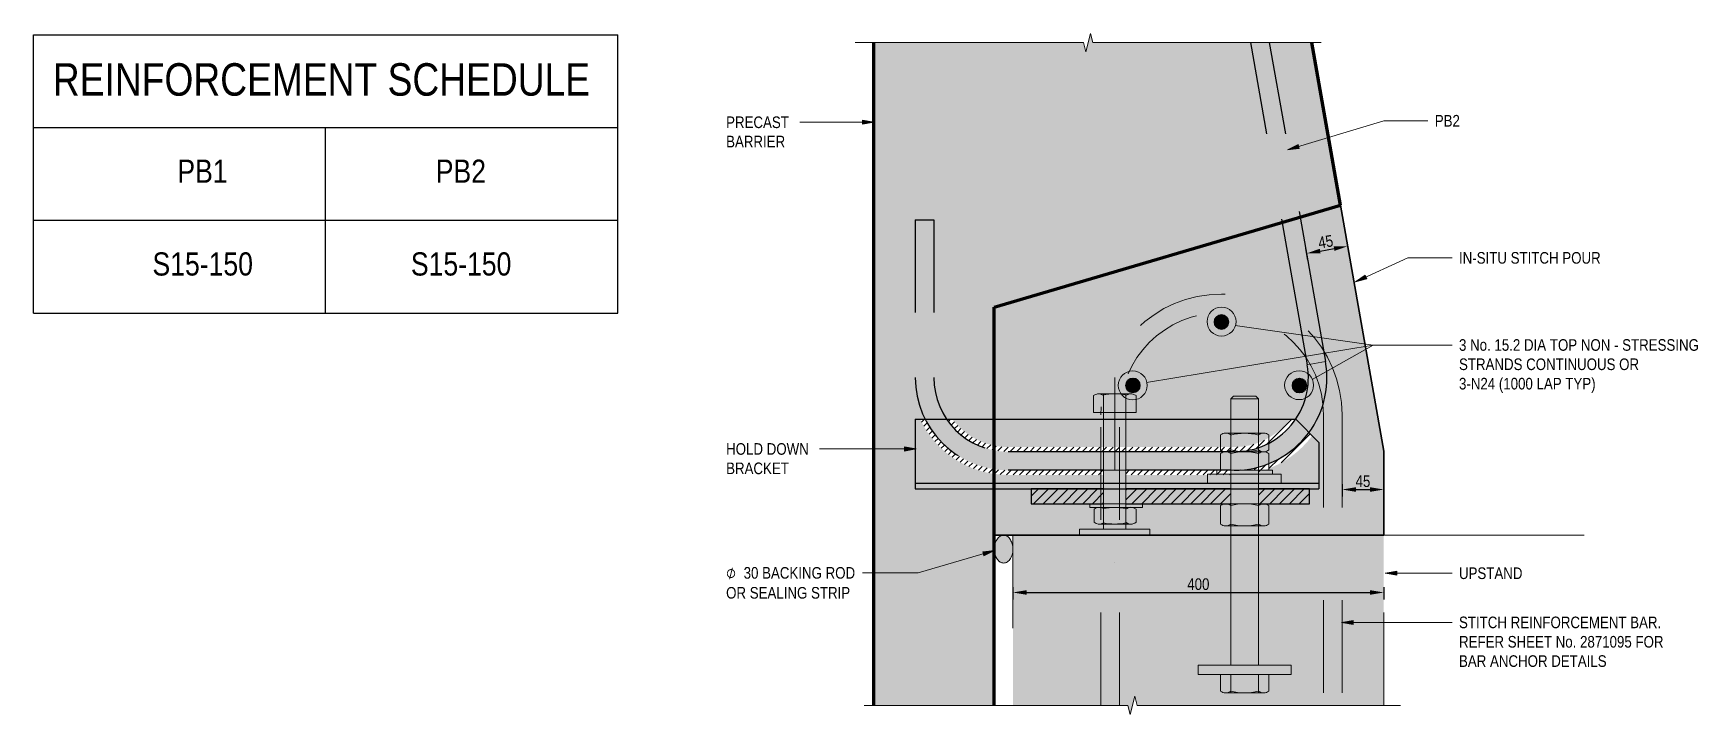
# Model space of a CAD drawing. Header units: metres. Extents: x 3.19 to 12.18, y 1.19 to 4.34.
# Drawn here: x 10.38 to 12.179, y 2.592 to 3.327 of the extents above; entities that cross this region are included whole.
import ezdxf

# ---------------------------------------------------------------- set-up
doc = ezdxf.new("R2010")
doc.units = ezdxf.units.M
doc.linetypes.add('JacobsCenter', pattern=[0.015, 0.009, -0.0015, 0.003, -0.0015])
doc.linetypes.add('JacobsDash', pattern=[0.0045, 0.003, -0.0015])
doc.layers.get('Defpoints').update_dxf_attribs({"color": 41})
for name, color, linetype, lineweight in [('D-BDGE', 7, 'Continuous', 13), ('D-BDGE-LINE', 7, 'Continuous', 9), ('D-ENHA-TEXT', 7, 'Continuous', 9), ('D-ENHA-TEXT-DIMS', 7, 'Continuous', 9)]:
    doc.layers.add(name, color=color, linetype=linetype, lineweight=lineweight)
doc.styles.add('Arial Narrow', font='ARIALN.TTF', dxfattribs={"height": 0.035})
doc.styles.add('Arial Narrow_1', font='ARIALN.TTF', dxfattribs={"height": 0.025})
doc.styles.add('Arial Narrow_5', font='ARIALN.TTF', dxfattribs={"height": 0.0125})
doc.styles.add('Segoe UI Symbol', font='seguisym.ttf', dxfattribs={"height": 0.0125})
doc.dimstyles.new('____ddd____', dxfattribs={"dimscale": 0.3048, "dimtxt": 0.012793, "dimasz": 0.049213, "dimexe": 0.024606, "dimexo": 0.016404, "dimgap": 0.008202, "dimtad": 1, "dimdec": 0, "dimlfac": 1000, "dimzin": 0, "dimdsep": 46, "dimtxsty": 'Arial Narrow_5', "dimsah": 1, "dimcen": 0.09, "dimaunit": 1, "dimadec": 4, "dimazin": 0, "dimtfac": 1, "dimtdec": 4, "dimtix": 1, "dimtmove": 0, "dimatfit": 3, "dimfxl": 1, "dimtvp": 1, "dimtolj": 1, "dimtzin": 0, "dimarcsym": 2})
pattern_1 = [(45, (8.945235, 0), (-0.003535534, 0.003535534), [])]

# ---------------------------------------------------------------- blocks, each defined once
blk = doc.blocks.new('CS_DET_BreakLine_ViewScale1 - CS_Std BreakLine-6384293-DRG-2871121 - TYPICAL IN SITU STITCH DETAIL')
at = {"layer": 'D-BDGE-LINE', "lineweight": 18}
for p, q in [((-0.01, 0), (0.2361, 0)), ((0.2361, 0), (0.2386, -0.01)), ((0.2386, -0.01), (0.2436, 0.01)), ((0.2436, 0.01), (0.2461, 0)), ((0.2461, 0), (0.4921, 0))]:
    blk.add_line(p, q, dxfattribs=at)
blk = doc.blocks.new('CS_DET_BreakLine_ViewScale1 - CS_Std BreakLine-6260415-DRG-2871121 - TYPICAL IN SITU STITCH DETAIL')
at = {"layer": 'D-BDGE-LINE', "lineweight": 18}
for p, q in [((-0.01, 0), (0.274, 0)), ((0.274, 0), (0.2765, -0.01)), ((0.2765, -0.01), (0.2815, 0.01)), ((0.2815, 0.01), (0.284, 0)), ((0.284, 0), (0.568, 0))]:
    blk.add_line(p, q, dxfattribs=at)
blk = doc.blocks.new('DIMBLOCK17-DRG-2871121 - TYPICAL IN SITU STITCH DETAIL')
at = {"layer": 'D-ENHA-TEXT-DIMS', "color": 0, "lineweight": -2, "transparency": 16777216}
for p, q in [((11.79, 2.8407), (11.79, 2.8276)), ((11.805, 2.8351), (11.82, 2.8351)), ((11.835, 2.8407), (11.835, 2.8276))]:
    blk.add_line(p, q, dxfattribs=at)
at = {"layer": 'D-ENHA-TEXT-DIMS', "color": 0, "transparency": 16777216}
for points in [[(11.805, 2.8376), (11.805, 2.8326), (11.79, 2.8351)], [(11.82, 2.8376), (11.82, 2.8326), (11.835, 2.8351)]]:
    blk.add_solid(points, dxfattribs=at)
at = {"layer": 'Defpoints', "color": 0, "transparency": 16777216}
for p in [(11.79, 2.8457), (11.835, 2.8457), (11.835, 2.8351)]:
    blk.add_point(p, dxfattribs=at)
at = {"layer": 'D-ENHA-TEXT-DIMS', "color": 0, "transparency": 16777216, "insert": (11.8125, 2.844), "char_height": 0.0125, "width": 0.019007, "attachment_point": 5, "style": 'Arial Narrow_5'}
blk.add_mtext('\\A1;45', dxfattribs=at)
blk = doc.blocks.new('DIMBLOCK18-DRG-2871121 - TYPICAL IN SITU STITCH DETAIL')
at = {"layer": 'D-ENHA-TEXT-DIMS', "color": 0, "lineweight": -2, "transparency": 16777216}
for p, q in [((11.7891, 3.1369), (11.7974, 3.0901)), ((11.7507, 3.0951), (11.7529, 3.0822)), ((11.7664, 3.0922), (11.7813, 3.0948))]:
    blk.add_line(p, q, dxfattribs=at)
at = {"layer": 'D-ENHA-TEXT-DIMS', "color": 0, "transparency": 16777216}
for points in [[(11.766, 3.0947), (11.7668, 3.0897), (11.7516, 3.0896)], [(11.7809, 3.0973), (11.7818, 3.0924), (11.7961, 3.0974)]]:
    blk.add_solid(points, dxfattribs=at)
at = {"layer": 'Defpoints', "color": 0, "transparency": 16777216}
for p in [(11.7883, 3.1418), (11.7498, 3.1001), (11.7961, 3.0974)]:
    blk.add_point(p, dxfattribs=at)
at = {"layer": 'D-ENHA-TEXT-DIMS', "color": 0, "transparency": 16777216, "insert": (11.7723, 3.1022), "char_height": 0.0125, "width": 0.019007, "attachment_point": 5, "rotation": 10, "style": 'Arial Narrow_5'}
blk.add_mtext('\\A1;45', dxfattribs=at)
blk = doc.blocks.new('DIMBLOCK19-DRG-2871121 - TYPICAL IN SITU STITCH DETAIL')
at = {"layer": 'D-ENHA-TEXT-DIMS', "color": 0, "lineweight": -2, "transparency": 16777216}
for p, q in [((11.4352, 2.7297), (11.4352, 2.7166)), ((11.4502, 2.7241), (11.82, 2.7241)), ((11.835, 2.7297), (11.835, 2.7166))]:
    blk.add_line(p, q, dxfattribs=at)
at = {"layer": 'D-ENHA-TEXT-DIMS', "color": 0, "transparency": 16777216}
for points in [[(11.4502, 2.7266), (11.4502, 2.7216), (11.4352, 2.7241)], [(11.82, 2.7266), (11.82, 2.7216), (11.835, 2.7241)]]:
    blk.add_solid(points, dxfattribs=at)
at = {"layer": 'Defpoints', "color": 0, "transparency": 16777216}
for p in [(11.4352, 2.7347), (11.835, 2.7347), (11.835, 2.7241)]:
    blk.add_point(p, dxfattribs=at)
at = {"layer": 'D-ENHA-TEXT-DIMS', "color": 0, "transparency": 16777216, "insert": (11.6351, 2.733), "char_height": 0.0125, "width": 0.02851, "attachment_point": 5, "style": 'Arial Narrow_5'}
blk.add_mtext('\\A1;400', dxfattribs=at)

msp = doc.modelspace()

# ---------------------------------------------------------------- hatches: boundary and pattern name
at = {"layer": 'D-BDGE-LINE', "true_color": 0xffffff}
for points in [[(11.3469, 2.6024), (11.4151, 2.6024), (11.4151, 2.852), (11.4143, 2.852), (11.4066, 2.8535), (11.3986, 2.8557), (11.3915, 2.8582), (11.3843, 2.8614), (11.3768, 2.8654), (11.3707, 2.8693), (11.3644, 2.874), (11.3584, 2.8792), (11.3528, 2.8848), (11.3477, 2.8908), (11.3431, 2.8971), (11.3387, 2.9043), (11.3353, 2.9108), (11.3408, 2.9108), (11.3448, 2.9038), (11.3484, 2.8982), (11.3528, 2.8924), (11.3577, 2.8869), (11.363, 2.8817), (11.3686, 2.877), (11.3746, 2.8727), (11.3809, 2.8688), (11.3874, 2.8654), (11.3941, 2.8626), (11.4011, 2.8601), (11.4082, 2.8583), (11.4151, 2.857), (11.4151, 2.8773), (11.4109, 2.8782), (11.4046, 2.88), (11.3986, 2.8823), (11.3927, 2.8851), (11.3867, 2.8887), (11.3818, 2.8921), (11.3768, 2.8962), (11.3722, 2.9007), (11.3679, 2.9056), (11.364, 2.9108), (11.3701, 2.9108), (11.3738, 2.9063), (11.3778, 2.9021), (11.3821, 2.8983), (11.3871, 2.8944), (11.3915, 2.8916), (11.3966, 2.8888), (11.4019, 2.8864), (11.4073, 2.8844), (11.4129, 2.8829), (11.4151, 2.8824), (11.4151, 3.0318), (11.7883, 3.1418), (11.7574, 3.3169), (11.5213, 3.3169), (11.5188, 3.3269), (11.5138, 3.3069), (11.5113, 3.3169), (11.2851, 3.3169), (11.2851, 2.6024)], [(11.5616, 2.5924), (11.5666, 2.6124), (11.5691, 2.6024), (11.835, 2.6024), (11.835, 2.7858), (11.4352, 2.7858), (11.4352, 2.6024), (11.5591, 2.6024)]]:
    msp.add_hatch(color=7, dxfattribs=at).paths.add_polyline_path(points)
at = {"layer": 'D-BDGE-LINE', "true_color": 0xc0c0c0}
h = msp.add_hatch(color=9, dxfattribs=at)
h.paths.add_polyline_path([(11.4232, 2.7858), (11.835, 2.7858), (11.835, 2.8765), (11.7883, 3.1418), (11.4151, 3.0318), (11.4151, 2.8824), (11.4185, 2.8817), (11.4243, 2.8811), (11.4301, 2.8808), (11.6737, 2.8808), (11.6802, 2.8812), (11.6853, 2.8817), (11.6909, 2.8829), (11.6965, 2.8844), (11.7019, 2.8864), (11.7072, 2.8888), (11.7123, 2.8916), (11.7175, 2.895), (11.722, 2.8985), (11.726, 2.9021), (11.73, 2.9063), (11.7337, 2.9108), (11.7398, 2.9108), (11.7359, 2.9056), (11.7316, 2.9007), (11.727, 2.8962), (11.7217, 2.8919), (11.7167, 2.8884), (11.7111, 2.8851), (11.7052, 2.8823), (11.6992, 2.88), (11.6929, 2.8782), (11.6866, 2.8769), (11.6795, 2.8761), (11.6737, 2.8758), (11.4301, 2.8758), (11.4236, 2.8761), (11.4172, 2.8769), (11.4151, 2.8773), (11.4151, 2.857), (11.4154, 2.8569), (11.4227, 2.8561), (11.4301, 2.8558), (11.533, 2.8558), (11.533, 2.8508), (11.4301, 2.8508), (11.4222, 2.8512), (11.4151, 2.852), (11.4151, 2.7858)])
h.paths.add_polyline_path([(11.5888, 2.8508), (11.557, 2.8508), (11.557, 2.8558), (11.67, 2.8558), (11.67, 2.8508), (11.6457, 2.8508)])
h.paths.add_polyline_path([(11.7, 2.8543), (11.7, 2.8558), (11.6737, 2.8558), (11.6819, 2.8562), (11.6899, 2.8572), (11.6969, 2.8586), (11.7044, 2.8607), (11.7123, 2.8636), (11.7188, 2.8666), (11.7256, 2.8704), (11.7321, 2.8747), (11.7383, 2.8795), (11.744, 2.8847), (11.7493, 2.8904), (11.7542, 2.8966), (11.7578, 2.893), (11.7526, 2.8866), (11.747, 2.8807), (11.7411, 2.8753), (11.7347, 2.8704), (11.7278, 2.8659), (11.7207, 2.862), (11.7133, 2.8586), (11.7052, 2.8557), (11.7019, 2.8548)])
h.paths.add_polyline_path([(11.744, 2.9396), (11.742, 2.9399), (11.7402, 2.9407), (11.7386, 2.9419), (11.7374, 2.9434), (11.7366, 2.9453), (11.7364, 2.9472), (11.7366, 2.9492), (11.7374, 2.951), (11.7386, 2.9526), (11.7402, 2.9538), (11.742, 2.9546), (11.744, 2.9548), (11.746, 2.9546), (11.7478, 2.9538), (11.7494, 2.9526), (11.7506, 2.951), (11.7513, 2.9492), (11.7516, 2.9472), (11.7513, 2.9453), (11.7506, 2.9434), (11.7494, 2.9419), (11.7478, 2.9407), (11.746, 2.9399)])
h.paths.add_polyline_path([(11.5646, 2.9397), (11.5627, 2.9399), (11.5608, 2.9407), (11.5593, 2.9419), (11.5581, 2.9435), (11.5573, 2.9453), (11.557, 2.9473), (11.5573, 2.9492), (11.5581, 2.9511), (11.5593, 2.9526), (11.5608, 2.9538), (11.5627, 2.9546), (11.5646, 2.9549), (11.5666, 2.9546), (11.5684, 2.9538), (11.57, 2.9526), (11.5712, 2.9511), (11.572, 2.9492), (11.5722, 2.9473), (11.572, 2.9453), (11.5712, 2.9435), (11.57, 2.9419), (11.5684, 2.9407), (11.5666, 2.9399)])
h.paths.add_polyline_path([(11.66, 3.0081), (11.658, 3.0084), (11.6562, 3.0092), (11.6546, 3.0104), (11.6534, 3.0119), (11.6526, 3.0138), (11.6524, 3.0157), (11.6526, 3.0177), (11.6534, 3.0195), (11.6546, 3.0211), (11.6562, 3.0223), (11.658, 3.0231), (11.66, 3.0233), (11.6619, 3.0231), (11.6638, 3.0223), (11.6653, 3.0211), (11.6666, 3.0195), (11.6673, 3.0177), (11.6676, 3.0157), (11.6673, 3.0138), (11.6666, 3.0119), (11.6653, 3.0104), (11.6638, 3.0092), (11.6619, 3.0084)])
at = {"layer": 'D-BDGE-LINE'}
for points in [[(11.66, 3.0081), (11.6619, 3.0084), (11.6638, 3.0092), (11.6653, 3.0104), (11.6666, 3.0119), (11.6673, 3.0138), (11.6676, 3.0157), (11.6673, 3.0177), (11.6666, 3.0195), (11.6653, 3.0211), (11.6638, 3.0223), (11.6619, 3.0231), (11.66, 3.0233), (11.658, 3.0231), (11.6562, 3.0223), (11.6546, 3.0211), (11.6534, 3.0195), (11.6526, 3.0177), (11.6524, 3.0157), (11.6526, 3.0138), (11.6534, 3.0119), (11.6546, 3.0104), (11.6562, 3.0092), (11.658, 3.0084)], [(11.5646, 2.9397), (11.5666, 2.9399), (11.5684, 2.9407), (11.57, 2.9419), (11.5712, 2.9435), (11.572, 2.9453), (11.5722, 2.9473), (11.572, 2.9492), (11.5712, 2.9511), (11.57, 2.9526), (11.5684, 2.9538), (11.5666, 2.9546), (11.5646, 2.9549), (11.5627, 2.9546), (11.5608, 2.9538), (11.5593, 2.9526), (11.5581, 2.9511), (11.5573, 2.9492), (11.557, 2.9473), (11.5573, 2.9453), (11.5581, 2.9435), (11.5593, 2.9419), (11.5608, 2.9407), (11.5627, 2.9399)], [(11.744, 2.9396), (11.746, 2.9399), (11.7478, 2.9407), (11.7494, 2.9419), (11.7506, 2.9434), (11.7513, 2.9453), (11.7516, 2.9472), (11.7513, 2.9492), (11.7506, 2.951), (11.7494, 2.9526), (11.7478, 2.9538), (11.746, 2.9546), (11.744, 2.9548), (11.742, 2.9546), (11.7402, 2.9538), (11.7386, 2.9526), (11.7374, 2.951), (11.7366, 2.9492), (11.7364, 2.9472), (11.7366, 2.9453), (11.7374, 2.9434), (11.7386, 2.9419), (11.7402, 2.9407), (11.742, 2.9399)]]:
    msp.add_hatch(color=256, dxfattribs=at).paths.add_polyline_path(points)
at = {"layer": 'D-BDGE-LINE', "true_color": 0x808080}
h = msp.add_hatch(dxfattribs=at)
h.set_pattern_fill('FP_1', color=8, style=0, pattern_type=2)
h.set_pattern_definition(pattern_1)
h.paths.add_polyline_path([(11.5888, 2.8508), (11.67, 2.8508), (11.67, 2.8558), (11.557, 2.8558), (11.557, 2.8508)])
h.paths.add_polyline_path([(11.4721, 2.8508), (11.533, 2.8508), (11.533, 2.8558), (11.4301, 2.8558), (11.4222, 2.8562), (11.4151, 2.857), (11.4082, 2.8583), (11.4011, 2.8601), (11.3941, 2.8626), (11.3871, 2.8656), (11.3809, 2.8688), (11.3746, 2.8727), (11.3686, 2.877), (11.363, 2.8817), (11.3577, 2.8869), (11.3528, 2.8924), (11.3484, 2.8982), (11.3444, 2.9043), (11.3408, 2.9108), (11.3353, 2.9108), (11.339, 2.9038), (11.3431, 2.8971), (11.3477, 2.8908), (11.3528, 2.8848), (11.3584, 2.8792), (11.3644, 2.874), (11.3707, 2.8693), (11.3774, 2.8651), (11.3843, 2.8614), (11.3916, 2.8582), (11.399, 2.8556), (11.4073, 2.8534), (11.4143, 2.852), (11.4227, 2.8511), (11.4301, 2.8508)])
h.paths.add_polyline_path([(11.7, 2.8543), (11.7057, 2.8558), (11.7133, 2.8586), (11.7207, 2.862), (11.7278, 2.8659), (11.7347, 2.8704), (11.7411, 2.8753), (11.747, 2.8807), (11.7526, 2.8866), (11.7578, 2.893), (11.7542, 2.8966), (11.7493, 2.8904), (11.744, 2.8847), (11.7383, 2.8795), (11.7321, 2.8747), (11.7256, 2.8704), (11.7188, 2.8666), (11.7111, 2.8631), (11.7044, 2.8607), (11.6965, 2.8585), (11.6893, 2.8571), (11.6815, 2.8562), (11.6737, 2.8558), (11.7, 2.8558)])
h = msp.add_hatch(dxfattribs=at)
h.set_pattern_fill('FP_1', color=8, style=0, pattern_type=2)
h.set_pattern_definition(pattern_1)
h.paths.add_polyline_path([(11.5888, 2.8758), (11.6737, 2.8758), (11.6802, 2.8761), (11.6866, 2.8769), (11.6929, 2.8782), (11.6992, 2.88), (11.7054, 2.8824), (11.7111, 2.8851), (11.7171, 2.8887), (11.722, 2.8921), (11.727, 2.8962), (11.7316, 2.9007), (11.7359, 2.9056), (11.7398, 2.9108), (11.7337, 2.9108), (11.73, 2.9063), (11.726, 2.9021), (11.7217, 2.8983), (11.7167, 2.8944), (11.7123, 2.8916), (11.7072, 2.8888), (11.7019, 2.8864), (11.6965, 2.8844), (11.6909, 2.8829), (11.6853, 2.8817), (11.6795, 2.8811), (11.6737, 2.8808), (11.4301, 2.8808), (11.4236, 2.8812), (11.4185, 2.8817), (11.4129, 2.8829), (11.4073, 2.8844), (11.4019, 2.8864), (11.3966, 2.8888), (11.3915, 2.8916), (11.3863, 2.895), (11.3818, 2.8985), (11.3778, 2.9021), (11.3738, 2.9063), (11.3701, 2.9108), (11.364, 2.9108), (11.3679, 2.9056), (11.3722, 2.9007), (11.3768, 2.8962), (11.3821, 2.8919), (11.3871, 2.8884), (11.3927, 2.8851), (11.3986, 2.8823), (11.4046, 2.88), (11.4109, 2.8782), (11.4172, 2.8769), (11.4243, 2.8761), (11.4301, 2.8758), (11.4721, 2.8758)])
h = msp.add_hatch(dxfattribs=at)
h.set_pattern_fill('FP_2', color=8, style=0, pattern_type=2)
h.set_pattern_definition([(45, (8.945235, 0), (-0.005303301, 0.005303301), [])])
h.paths.add_polyline_path([(11.455, 2.8198), (11.533, 2.8198), (11.533, 2.8358), (11.455, 2.8358), (11.455, 2.8332)])
h.paths.add_polyline_path([(11.7057, 2.8198), (11.755, 2.8198), (11.755, 2.8358), (11.7, 2.8358), (11.7, 2.8198), (11.7054, 2.8198)])
h.paths.add_polyline_path([(11.557, 2.8198), (11.67, 2.8198), (11.67, 2.8358), (11.557, 2.8358)])
at = {"layer": 'D-BDGE-LINE', "true_color": 0xc0c0c0}
msp.add_hatch(color=9, dxfattribs=at).paths.add_polyline_path([(11.4252, 2.7558), (11.4273, 2.7562), (11.4293, 2.7571), (11.4311, 2.7587), (11.4327, 2.7608), (11.4339, 2.7633), (11.4347, 2.7662), (11.4352, 2.7693), (11.4352, 2.7724), (11.4347, 2.7755), (11.4339, 2.7783), (11.4327, 2.7809), (11.4311, 2.783), (11.4293, 2.7845), (11.4273, 2.7855), (11.4252, 2.7858), (11.4232, 2.7855), (11.4212, 2.7845), (11.4194, 2.783), (11.4178, 2.7809), (11.4166, 2.7783), (11.4157, 2.7755), (11.4153, 2.7724), (11.4153, 2.7693), (11.4157, 2.7662), (11.4166, 2.7633), (11.4178, 2.7608), (11.4194, 2.7587), (11.4212, 2.7571), (11.4232, 2.7562)])
at = {"layer": 'D-ENHA-TEXT'}
for points in [[(11.2858, 3.2311), (11.2733, 3.2333), (11.2733, 3.2289)], [(11.7313, 3.2013), (11.7439, 3.2028), (11.7426, 3.207)], [(11.8044, 3.0589), (11.8166, 3.0621), (11.8148, 3.0661)], [(11.331, 2.8788), (11.3185, 2.881), (11.3185, 2.8766)], [(11.4154, 2.7693), (11.4028, 2.7679), (11.4041, 2.7637)], [(11.8366, 2.7449), (11.8491, 2.7427), (11.8491, 2.7471)], [(11.7894, 2.6918), (11.8019, 2.6896), (11.8019, 2.694)]]:
    msp.add_hatch(color=256, dxfattribs=at).paths.add_polyline_path(points)

# ---------------------------------------------------------------- linework, layer by layer
at = {"layer": 'D-BDGE', "lineweight": 25}
for p, q in [((10.3796, 3.3254), (11.0096, 3.3254)), ((10.3796, 3.0254), (10.3796, 3.3254)), ((11.0096, 3.0254), (11.0096, 3.3254)), ((10.3796, 3.2254), (11.0096, 3.2254)), ((10.6946, 3.0254), (10.6946, 3.2254)), ((11.7436, 3.135), (11.7721, 2.9732)), ((10.3796, 3.1254), (11.0096, 3.1254)), ((11.7248, 3.1266), (11.7525, 2.9697)), ((10.3796, 3.0254), (11.0096, 3.0254)), ((11.4151, 2.9108), (11.74, 2.9108)), ((11.74, 2.9108), (11.765, 2.8858)), ((11.765, 2.8858), (11.765, 2.8358)), ((11.6737, 2.8758), (11.4301, 2.8758)), ((11.533, 2.8558), (11.4301, 2.8558)), ((11.67, 2.8558), (11.557, 2.8558)), ((11.4151, 2.8418), (11.765, 2.8418)), ((11.4151, 2.8358), (11.765, 2.8358)), ((11.533, 2.8358), (11.455, 2.8358)), ((11.455, 2.8358), (11.455, 2.8198)), ((11.67, 2.8358), (11.557, 2.8358)), ((11.645, 2.8418), (11.7243, 2.8418)), ((11.755, 2.8358), (11.7, 2.8358)), ((11.755, 2.8198), (11.755, 2.8358)), ((11.455, 2.8198), (11.533, 2.8198)), ((11.557, 2.8198), (11.67, 2.8198)), ((11.7, 2.8198), (11.755, 2.8198))]:
    msp.add_line(p, q, dxfattribs=at)
at = {"layer": 'D-BDGE', "lineweight": 70}
for p, q in [((11.2851, 3.3169), (11.2851, 2.6024)), ((11.7883, 3.1418), (11.7574, 3.3169)), ((11.4151, 3.0318), (11.7883, 3.1418)), ((11.4151, 2.6024), (11.4151, 3.0318))]:
    msp.add_line(p, q, dxfattribs=at)
at = {"layer": 'D-BDGE', "linetype": 'JacobsDash', "lineweight": 25}
for p, q in [((11.6912, 3.3169), (11.7248, 3.1266)), ((11.7116, 3.3169), (11.7436, 3.135)), ((11.3301, 3.1258), (11.3301, 2.9558)), ((11.3301, 3.1258), (11.3501, 3.1258)), ((11.3501, 3.1258), (11.3501, 2.9558)), ((11.3301, 2.9108), (11.4151, 2.9108)), ((11.3301, 2.9108), (11.3301, 2.8358)), ((11.3301, 2.8418), (11.4151, 2.8418)), ((11.3301, 2.8358), (11.4151, 2.8358))]:
    msp.add_line(p, q, dxfattribs=at)
at = {"layer": 'D-BDGE', "lineweight": 35}
for p, q in [((11.7883, 3.1418), (11.4151, 3.0318)), ((11.835, 2.8765), (11.7883, 3.1418)), ((11.4151, 3.0318), (11.4151, 2.7858)), ((11.835, 2.7858), (11.835, 2.8765)), ((11.4151, 2.7858), (11.835, 2.7858))]:
    msp.add_line(p, q, dxfattribs=at)
at = {"layer": 'D-BDGE', "linetype": 'JacobsDash'}
for p, q in [((11.835, 2.8765), (11.7883, 3.1418)), ((11.835, 2.7858), (11.835, 2.8765))]:
    msp.add_line(p, q, dxfattribs=at)
at = {"layer": 'D-BDGE', "lineweight": 9}
for p, q in [((11.7525, 2.9697), (11.7721, 2.9732)), ((11.67, 2.9328), (11.673, 2.9358)), ((11.673, 2.9358), (11.697, 2.9358)), ((11.7, 2.9328), (11.697, 2.9358)), ((11.533, 2.8558), (11.533, 2.8198)), ((11.557, 2.8558), (11.533, 2.8558)), ((11.557, 2.8198), (11.557, 2.8558)), ((11.7, 2.8558), (11.67, 2.8558)), ((11.67, 2.8558), (11.67, 2.8198)), ((11.7, 2.8198), (11.7, 2.8558)), ((11.533, 2.8198), (11.557, 2.8198)), ((11.533, 2.8146), (11.533, 2.7991)), ((11.67, 2.8198), (11.7, 2.8198)), ((12.0508, 2.7858), (11.4152, 2.7858)), ((11.673, 2.6358), (11.697, 2.6358))]:
    msp.add_line(p, q, dxfattribs=at)
at = {"layer": 'D-BDGE', "linetype": 'JacobsCenter', "lineweight": 9}
msp.add_line((11.545, 2.956), (11.545, 2.756), dxfattribs=at)
at = {"layer": 'D-BDGE', "lineweight": 18}
for p, q in [((11.522, 2.9182), (11.522, 2.9363)), ((11.5266, 2.9382), (11.5634, 2.9382)), ((11.533, 2.9182), (11.533, 2.9382)), ((11.557, 2.9182), (11.557, 2.9382)), ((11.568, 2.9182), (11.568, 2.9363)), ((11.67, 2.9328), (11.67, 2.6458)), ((11.67, 2.9328), (11.7, 2.9328)), ((11.7, 2.9328), (11.7, 2.6458)), ((11.522, 2.931), (11.522, 2.9219)), ((11.522, 2.9182), (11.568, 2.9182)), ((11.5581, 2.9182), (11.5285, 2.9182)), ((11.533, 2.931), (11.533, 2.9219)), ((11.533, 2.8558), (11.533, 2.9182)), ((11.557, 2.8558), (11.557, 2.9182)), ((11.659, 2.8778), (11.659, 2.8939)), ((11.659, 2.8887), (11.659, 2.8795)), ((11.6636, 2.8958), (11.7055, 2.8958)), ((11.6981, 2.8958), (11.6685, 2.8958)), ((11.67, 2.8778), (11.67, 2.8958)), ((11.67, 2.8887), (11.67, 2.8795)), ((11.7, 2.8778), (11.7, 2.8958)), ((11.711, 2.8778), (11.711, 2.8939)), ((11.659, 2.8558), (11.659, 2.8739)), ((11.659, 2.8687), (11.659, 2.8595)), ((11.6636, 2.8758), (11.7055, 2.8758)), ((11.6981, 2.8758), (11.6685, 2.8758)), ((11.6981, 2.8758), (11.6685, 2.8758)), ((11.67, 2.8578), (11.67, 2.8758)), ((11.67, 2.8687), (11.67, 2.8595)), ((11.7, 2.8578), (11.7, 2.8758)), ((11.711, 2.8558), (11.711, 2.8739)), ((11.645, 2.8518), (11.7243, 2.8518)), ((11.645, 2.8418), (11.645, 2.8518)), ((11.655, 2.8558), (11.67, 2.8558)), ((11.655, 2.8518), (11.655, 2.8558)), ((11.67, 2.8518), (11.655, 2.8518)), ((11.67, 2.8558), (11.6685, 2.8558)), ((11.7, 2.8558), (11.715, 2.8558)), ((11.715, 2.8518), (11.7, 2.8518)), ((11.715, 2.8558), (11.715, 2.8518)), ((11.7243, 2.8518), (11.7243, 2.8418)), ((11.7243, 2.8418), (11.645, 2.8418)), ((11.656, 2.8418), (11.714, 2.8418)), ((11.6981, 2.8418), (11.6685, 2.8418)), ((11.533, 2.8198), (11.518, 2.8198)), ((11.518, 2.8198), (11.518, 2.8158)), ((11.518, 2.8158), (11.575, 2.8158)), ((11.5227, 2.8139), (11.5227, 2.7998)), ((11.5227, 2.803), (11.5227, 2.8122)), ((11.5581, 2.8158), (11.5291, 2.8158)), ((11.533, 2.7923), (11.533, 2.8198)), ((11.575, 2.8198), (11.557, 2.8198)), ((11.557, 2.7923), (11.557, 2.8198)), ((11.557, 2.8139), (11.557, 2.7978)), ((11.568, 2.8139), (11.568, 2.7998)), ((11.575, 2.8158), (11.575, 2.8198)), ((11.659, 2.7978), (11.659, 2.8178)), ((11.659, 2.8086), (11.659, 2.7995)), ((11.67, 2.7978), (11.67, 2.8158)), ((11.67, 2.8086), (11.67, 2.7995)), ((11.7, 2.7978), (11.7, 2.8158)), ((11.711, 2.7978), (11.711, 2.8178)), ((11.583, 2.7923), (11.507, 2.7923)), ((11.507, 2.7858), (11.507, 2.7923)), ((11.5273, 2.7978), (11.5634, 2.7978)), ((11.5581, 2.7978), (11.5291, 2.7978)), ((11.583, 2.7858), (11.583, 2.7923)), ((11.6636, 2.7958), (11.7055, 2.7958)), ((11.6981, 2.7958), (11.6685, 2.7958)), ((11.6981, 2.7958), (11.6685, 2.7958)), ((11.583, 2.7858), (11.507, 2.7858)), ((11.635, 2.6458), (11.735, 2.6458)), ((11.635, 2.6358), (11.635, 2.6458)), ((11.735, 2.6458), (11.735, 2.6358)), ((11.735, 2.6358), (11.635, 2.6358)), ((11.659, 2.6358), (11.711, 2.6358)), ((11.659, 2.6358), (11.659, 2.6178)), ((11.659, 2.623), (11.659, 2.6322)), ((11.6981, 2.6358), (11.6685, 2.6358)), ((11.67, 2.6358), (11.67, 2.6158)), ((11.67, 2.623), (11.67, 2.6322)), ((11.7, 2.6358), (11.7, 2.6158)), ((11.711, 2.6358), (11.711, 2.6178)), ((11.6636, 2.6158), (11.7055, 2.6158)), ((11.6981, 2.6158), (11.6685, 2.6158))]:
    msp.add_line(p, q, dxfattribs=at)
at = {"layer": 'D-BDGE', "color": 8, "linetype": 'JacobsDash', "lineweight": 18, "true_color": 0x808080}
for p, q in [((11.53, 2.6024), (11.53, 2.9158)), ((11.55, 2.6024), (11.55, 2.9158)), ((11.77, 2.9158), (11.77, 2.6024)), ((11.79, 2.9158), (11.79, 2.6024))]:
    msp.add_line(p, q, dxfattribs=at)
at = {"layer": 'D-BDGE', "linetype": 'JacobsDash', "lineweight": 9}
for p, q in [((11.835, 2.7858), (11.4352, 2.7858)), ((11.4352, 2.7858), (11.4352, 2.6024)), ((11.835, 2.6024), (11.835, 2.7858))]:
    msp.add_line(p, q, dxfattribs=at)
at = {"layer": 'D-BDGE', "lineweight": 9}
for centre in [(11.6601, 3.0161), (11.5644, 2.9474), (11.7437, 2.9476)]:
    msp.add_circle(centre, 0.0156, dxfattribs=at)
at = {"layer": 'D-BDGE', "color": 8, "linetype": 'JacobsDash', "lineweight": 18, "true_color": 0x808080}
for radius in [0.13, 0.11]:
    msp.add_arc((11.66, 2.9158), radius, 0, 180, dxfattribs=at)
at = {"layer": 'D-BDGE', "lineweight": 35}
for centre, start, end in [((11.66, 3.0157), 0, 180), ((11.66, 3.0157), 180, 0), ((11.5646, 2.9473), 0, 180), ((11.744, 2.9472), 0, 180), ((11.5646, 2.9473), 180, 0), ((11.744, 2.9472), 180, 0)]:
    msp.add_arc(centre, 0.0076, start, end, dxfattribs=at)
at = {"layer": 'D-BDGE', "lineweight": 25}
for radius in [0.1, 0.08]:
    msp.add_arc((11.6737, 2.9558), radius, 270, 10, dxfattribs=at)
at = {"layer": 'D-BDGE', "linetype": 'JacobsDash', "lineweight": 25}
for radius in [0.1, 0.08]:
    msp.add_arc((11.4301, 2.9558), radius, 180, 270, dxfattribs=at)
at = {"layer": 'D-BDGE', "lineweight": 18}
for centre, radius, start, end in [((11.5275, 2.9298), 0.00851, 55.9677, 130.2386), ((11.545, 2.8801), 0.0581, 77.346, 102.654), ((11.5625, 2.9298), 0.00851, 49.7614, 124.0323), ((11.6645, 2.8874), 0.00851, 49.7614, 130.2386), ((11.685, 2.8377), 0.0581, 75.047, 104.953), ((11.7055, 2.8874), 0.00851, 49.7614, 130.2386), ((11.6645, 2.8843), 0.00851, 229.7614, 310.2386), ((11.6645, 2.8674), 0.00851, 49.7614, 130.2386), ((11.685, 2.934), 0.0581, 255.047, 284.953), ((11.685, 2.8177), 0.0581, 75.047, 104.953), ((11.7055, 2.8843), 0.00851, 229.7614, 310.2386), ((11.7055, 2.8674), 0.00851, 49.7614, 130.2386), ((11.5282, 2.8074), 0.00851, 57.4495, 130.2386), ((11.545, 2.7577), 0.0581, 78.0873, 102.0981), ((11.5625, 2.8074), 0.00851, 49.7614, 130.2386), ((11.6645, 2.8113), 0.00851, 49.7614, 130.2386), ((11.685, 2.7617), 0.0581, 75.047, 104.953), ((11.7055, 2.8113), 0.00851, 49.7614, 130.2386), ((11.5282, 2.8063), 0.00851, 229.7614, 302.5505), ((11.545, 2.856), 0.0581, 257.9019, 281.9127), ((11.5625, 2.8063), 0.00851, 229.7614, 310.2386), ((11.6645, 2.8043), 0.00851, 229.7614, 310.2386), ((11.685, 2.8539), 0.0581, 255.047, 284.953), ((11.7055, 2.8043), 0.00851, 229.7614, 310.2386), ((11.6645, 2.6243), 0.00851, 229.7614, 310.2386), ((11.685, 2.674), 0.0581, 255.047, 284.953), ((11.7055, 2.6243), 0.00851, 229.7614, 310.2386)]:
    msp.add_arc(centre, radius, start, end, dxfattribs=at)
for points in [[(11.4252, 2.7858), (11.4238, 2.7858), (11.4211, 2.785), (11.4176, 2.7812), (11.4154, 2.7756), (11.415, 2.7695), (11.4161, 2.7639), (11.4184, 2.7594), (11.4216, 2.7565), (11.424, 2.7559), (11.4252, 2.7558)], [(11.4252, 2.7558), (11.4267, 2.7559), (11.4294, 2.7567), (11.4329, 2.7605), (11.435, 2.7661), (11.4355, 2.7722), (11.4343, 2.7778), (11.4321, 2.7822), (11.4289, 2.7852), (11.4265, 2.7858), (11.4252, 2.7858)]]:
    msp.add_open_spline(points, degree=3, knots=[0, 0, 0, 0, 0.133333, 0.266667, 0.4, 0.533333, 0.65, 0.766667, 0.883333, 1, 1, 1, 1], dxfattribs=at)
at = {"layer": 'D-ENHA-TEXT'}
for p, q in [((11.2126, 3.2311), (11.2055, 3.2311)), ((11.2858, 3.2311), (11.2126, 3.2311)), ((11.2858, 3.2311), (11.2733, 3.2333)), ((11.2733, 3.2333), (11.2733, 3.2289)), ((11.2733, 3.2289), (11.2858, 3.2311)), ((11.7313, 3.2013), (11.835, 3.2326)), ((11.835, 3.2326), (11.8824, 3.2326)), ((11.7426, 3.207), (11.7313, 3.2013)), ((11.7313, 3.2013), (11.7439, 3.2028)), ((11.7439, 3.2028), (11.7426, 3.207)), ((11.8044, 3.0589), (11.861, 3.0849)), ((11.861, 3.0849), (11.9085, 3.0849)), ((11.8148, 3.0661), (11.8044, 3.0589)), ((11.8044, 3.0589), (11.8166, 3.0621)), ((11.8166, 3.0621), (11.8148, 3.0661)), ((11.6749, 3.0118), (11.8234, 2.9909)), ((11.5794, 2.9505), (11.8234, 2.9909)), ((11.7578, 2.9537), (11.8234, 2.9909)), ((11.8234, 2.9909), (11.9085, 2.9909)), ((11.8234, 2.9909), (11.9085, 2.9909)), ((11.8234, 2.9909), (11.9085, 2.9909)), ((11.2415, 2.8788), (11.2267, 2.8788)), ((11.331, 2.8788), (11.2415, 2.8788)), ((11.331, 2.8788), (11.3185, 2.881)), ((11.3185, 2.881), (11.3185, 2.8766)), ((11.3185, 2.8766), (11.331, 2.8788)), ((11.4154, 2.7693), (11.3333, 2.7453)), ((11.4154, 2.7693), (11.4028, 2.7679)), ((11.4028, 2.7679), (11.4041, 2.7637)), ((11.4041, 2.7637), (11.4154, 2.7693)), ((11.273, 2.7453), (11.273, 2.7453)), ((11.3333, 2.7453), (11.273, 2.7453)), ((11.8491, 2.7471), (11.8366, 2.7449)), ((11.8366, 2.7449), (11.8491, 2.7427)), ((11.8366, 2.7449), (11.9085, 2.7449)), ((11.8491, 2.7427), (11.8491, 2.7471)), ((11.8019, 2.694), (11.7894, 2.6918)), ((11.7894, 2.6918), (11.8019, 2.6896)), ((11.7894, 2.6918), (11.9085, 2.6918)), ((11.8019, 2.6896), (11.8019, 2.694))]:
    msp.add_line(p, q, dxfattribs=at)

# ---------------------------------------------------------------- block references
at = {"layer": 'D-BDGE-LINE'}
msp.add_blockref('CS_DET_BreakLine_ViewScale1 - CS_Std BreakLine-6384293-DRG-2871121 - TYPICAL IN SITU STITCH DETAIL', (11.2753, 3.3169), dxfattribs=at)
at = {"layer": 'D-BDGE-LINE', "rotation": 180}
msp.add_blockref('CS_DET_BreakLine_ViewScale1 - CS_Std BreakLine-6260415-DRG-2871121 - TYPICAL IN SITU STITCH DETAIL', (11.8431, 2.6024), dxfattribs=at)

# ---------------------------------------------------------------- texts
at = {"layer": 'D-ENHA-TEXT', "attachment_point": 1, "bg_fill": 3, "box_fill_scale": 1, "bg_fill_color": 256, "bg_fill_true_color": 13158600, "bg_fill_transparency": 0}
for s, insert, char_height, style in [('REINFORCEMENT SCHEDULE', (10.4006, 3.2947), 0.035, 'Arial Narrow'), ('PB1', (10.5348, 3.1908), 0.025, 'Arial Narrow_1'), ('PB2', (10.8133, 3.1908), 0.025, 'Arial Narrow_1'), ('S15-150', (10.508, 3.0908), 0.025, 'Arial Narrow_1'), ('S15-150', (10.7865, 3.0908), 0.025, 'Arial Narrow_1'), ('\\fSegoe UI Symbol|b0|i0|c254|p34|;⌀', (11.1262, 2.7515), 0.0125, 'Segoe UI Symbol')]:
    msp.add_mtext(s, dxfattribs=dict(at, insert=insert, char_height=char_height, style=style))

# ---------------------------------------------------------------- dimensions: what is measured, and where the dimension line sits
at = {"layer": 'D-ENHA-TEXT-DIMS'}
dim = msp.add_linear_dim(base=(11.7961, 3.0974), p1=(11.7498, 3.1001), p2=(11.7883, 3.1418), angle=10, dimstyle='____ddd____', override={"dimpost": '<>', "dimfxl": 0.05681}, dxfattribs=at)
dim.commit()
dim.dimension.update_dxf_attribs({"geometry": 'DIMBLOCK18-DRG-2871121 - TYPICAL IN SITU STITCH DETAIL', "text_midpoint": (11.7723, 3.1022)})
for base, p1, p2, override, picture, middle in [((11.835, 2.8351), (11.79, 2.8457), (11.835, 2.8457), {"dimpost": '<>', "dimfxl": 0.045}, 'DIMBLOCK17-DRG-2871121 - TYPICAL IN SITU STITCH DETAIL', (11.8125, 2.844)), ((11.835, 2.7241), (11.4352, 2.7347), (11.835, 2.7347), {"dimpost": '<>', "dimfxl": 0.399733}, 'DIMBLOCK19-DRG-2871121 - TYPICAL IN SITU STITCH DETAIL', (11.6351, 2.733))]:
    dim = msp.add_linear_dim(base=base, p1=p1, p2=p2, dimstyle='____ddd____', override=override, dxfattribs=at)
    dim.commit()
    dim.dimension.update_dxf_attribs({"geometry": picture, "text_midpoint": middle})

# ---------------------------------------------------------------- next in the draw order: texts
at = {"layer": 'D-ENHA-TEXT', "char_height": 0.0125, "attachment_point": 1, "style": 'Arial Narrow_5', "bg_fill": 3, "box_fill_scale": 1, "bg_fill_color": 256, "bg_fill_true_color": 13158600, "bg_fill_transparency": 0}
for s, insert in [('PB2', (11.8899, 3.2389)), ('PRECAST ', (11.1262, 3.2373)), ('IN-SITU STITCH POUR', (11.916, 3.0911)), ('HOLD DOWN ', (11.1262, 2.8851)), (' 30 BACKING ROD ', (11.1411, 2.7515)), ('UPSTAND', (11.916, 2.7511)), ('STITCH REINFORCEMENT BAR.', (11.916, 2.6981))]:
    msp.add_mtext(s, dxfattribs=dict(at, insert=insert))
at = {"layer": 'D-ENHA-TEXT', "insert": (11.916, 2.9972), "char_height": 0.0125, "attachment_point": 1, "style": 'Arial Narrow_5', "bg_fill": 3, "box_fill_scale": 1, "bg_fill_color": 256, "bg_fill_transparency": 0}
msp.add_mtext('3 No. 15.2 DIA TOP NON - STRESSING ', dxfattribs=at)

# ---------------------------------------------------------------- next in the draw order: texts
at = {"layer": 'D-ENHA-TEXT', "char_height": 0.0125, "attachment_point": 1, "style": 'Arial Narrow_5', "bg_fill": 3, "box_fill_scale": 1, "bg_fill_color": 256, "bg_fill_true_color": 13158600, "bg_fill_transparency": 0}
for s, insert in [('BARRIER', (11.1262, 3.2165)), ('BRACKET', (11.1262, 2.8642)), ('OR SEALING STRIP', (11.1262, 2.73)), ('REFER SHEET No. 2871095 FOR ', (11.916, 2.6772))]:
    msp.add_mtext(s, dxfattribs=dict(at, insert=insert))
at = {"layer": 'D-ENHA-TEXT', "insert": (11.916, 2.9764), "char_height": 0.0125, "attachment_point": 1, "style": 'Arial Narrow_5', "bg_fill": 3, "box_fill_scale": 1, "bg_fill_color": 256, "bg_fill_transparency": 0}
msp.add_mtext('STRANDS CONTINUOUS OR ', dxfattribs=at)

# ---------------------------------------------------------------- next in the draw order: texts
at = {"layer": 'D-ENHA-TEXT', "insert": (11.916, 2.9555), "char_height": 0.0125, "attachment_point": 1, "style": 'Arial Narrow_5', "bg_fill": 3, "box_fill_scale": 1, "bg_fill_color": 256, "bg_fill_transparency": 0}
msp.add_mtext('3-N24 (1000 LAP TYP)', dxfattribs=at)
at = {"layer": 'D-ENHA-TEXT', "insert": (11.916, 2.6564), "char_height": 0.0125, "attachment_point": 1, "style": 'Arial Narrow_5', "bg_fill": 3, "box_fill_scale": 1, "bg_fill_color": 256, "bg_fill_true_color": 13158600, "bg_fill_transparency": 0}
msp.add_mtext('BAR ANCHOR DETAILS', dxfattribs=at)

doc.saveas('drawing.dxf')
